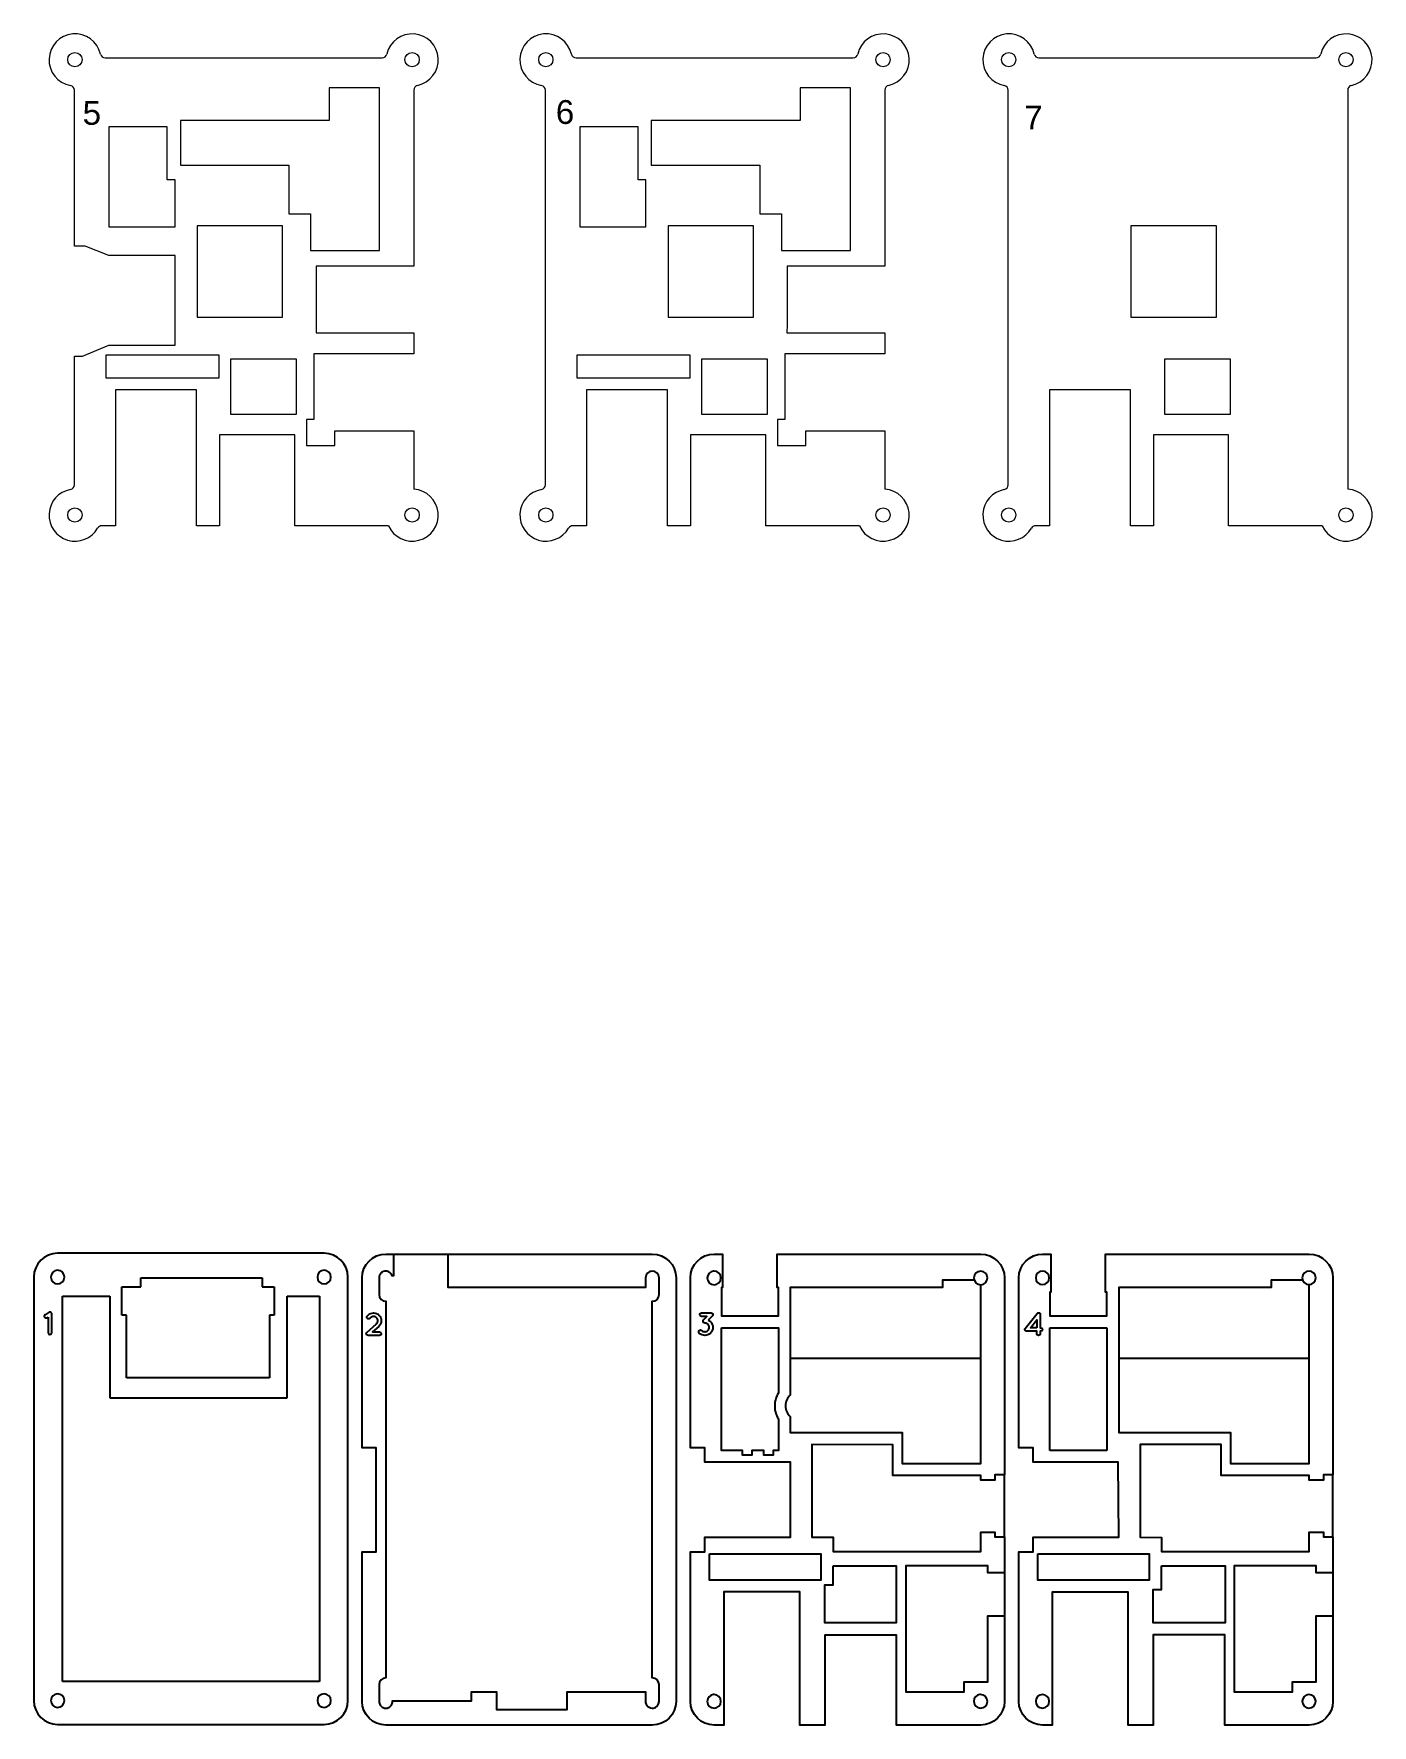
# Model space of a CAD drawing. Header units: millimetres. Extents: x -1309 to 1857, y -1546 to 39.
# Drawn here: x -849.9 to -568.7, y -471.3 to -115.8 of the extents above; entities that cross this region are included whole.
import ezdxf

# ---------------------------------------------------------------- set-up
doc = ezdxf.new("R2010")
doc.units = ezdxf.units.MM
doc.header["$LTSCALE"] = 0.5
doc.layers.add('Capa 01', color=1, linetype='Continuous', lineweight=0)
doc.layers.add('Capa 03', color=7, linetype='Continuous', lineweight=0)
doc.layers.add('svg6375', color=7, linetype='Continuous')

msp = doc.modelspace()

# ---------------------------------------------------------------- linework, layer by layer
at = {"layer": 'Capa 03'}
for p, q in [((-834.93, -120.83), (-833.58, -120.83)), ((-818.53, -120.83), (-795.54, -120.83)), ((-795.54, -120.83), (-776.7, -120.83)), ((-735.98, -120.83), (-734.63, -120.83)), ((-719.57, -120.83), (-696.58, -120.83)), ((-696.58, -120.83), (-677.75, -120.83)), ((-638.7, -120.83), (-637.35, -120.83)), ((-622.3, -120.83), (-599.31, -120.83)), ((-599.31, -120.83), (-580.47, -120.83)), ((-841.38, -159.08), (-841.38, -127.63)), ((-770.05, -127.59), (-770.05, -164.59)), ((-742.42, -159.08), (-742.42, -127.63)), ((-671.09, -127.59), (-671.09, -164.59)), ((-645.15, -159.08), (-645.15, -127.63)), ((-573.82, -127.59), (-573.82, -164.59)), ((-821.88, -146.45), (-821.88, -135.3)), ((-722.92, -146.45), (-722.92, -135.3)), ((-797.65, -156.17), (-815.6, -156.17)), ((-815.6, -156.17), (-815.6, -175.37)), ((-797.65, -175.37), (-797.65, -156.17)), ((-698.69, -156.17), (-716.64, -156.17)), ((-716.64, -156.17), (-716.64, -175.37)), ((-698.69, -175.37), (-698.69, -156.17)), ((-601.41, -156.17), (-619.36, -156.17)), ((-619.36, -156.17), (-619.36, -175.37)), ((-601.41, -175.37), (-601.41, -156.17)), ((-839.1, -160.43), (-841.38, -160.43)), ((-834.14, -162.38), (-839.1, -160.43)), ((-820.18, -162.38), (-834.14, -162.38)), ((-820.18, -176.97), (-820.18, -162.38)), ((-777.84, -164.59), (-790.6, -164.59)), ((-790.6, -164.59), (-790.6, -176.97)), ((-770.05, -164.59), (-777.84, -164.59)), ((-770.05, -164.59), (-770.05, -164.59)), ((-678.89, -164.59), (-691.64, -164.59)), ((-691.64, -164.59), (-691.64, -176.97)), ((-671.09, -164.59), (-678.89, -164.59)), ((-671.09, -164.59), (-671.09, -164.59)), ((-820.18, -178.54), (-820.18, -176.97)), ((-815.6, -175.37), (-797.65, -175.37)), ((-790.6, -176.97), (-790.61, -178.63)), ((-716.64, -175.37), (-698.69, -175.37)), ((-691.64, -176.97), (-691.65, -178.63)), ((-619.36, -175.37), (-601.41, -175.37)), ((-839.7, -183.51), (-834.14, -181.19)), ((-834.14, -181.19), (-820.18, -181.19)), ((-820.18, -179.84), (-820.18, -178.54)), ((-790.61, -178.63), (-770.05, -178.63)), ((-770.05, -178.63), (-770.05, -178.63)), ((-770.05, -178.63), (-770.05, -183.05)), ((-691.65, -178.63), (-671.09, -178.63)), ((-671.09, -178.63), (-671.09, -178.63)), ((-671.09, -178.63), (-671.09, -183.05)), ((-573.82, -178.63), (-573.82, -183.05)), ((-841.38, -210.58), (-841.38, -183.51)), ((-841.38, -183.51), (-839.7, -183.51)), ((-810.98, -184.68), (-810.98, -183.32)), ((-794.68, -184.15), (-808.57, -184.15)), ((-794.68, -195.72), (-794.68, -184.15)), ((-789.2, -183.05), (-791.05, -183.05)), ((-791.05, -183.05), (-791.05, -196.85)), ((-776.41, -183.05), (-789.2, -183.05)), ((-773.95, -183.05), (-776.41, -183.05)), ((-770.05, -183.05), (-773.95, -183.05)), ((-742.42, -210.58), (-742.42, -183.51)), ((-712.02, -184.68), (-712.02, -183.32)), ((-695.72, -184.15), (-709.61, -184.15)), ((-695.72, -195.72), (-695.72, -184.15)), ((-690.24, -183.05), (-692.09, -183.05)), ((-692.09, -183.05), (-692.09, -196.85)), ((-677.45, -183.05), (-690.24, -183.05)), ((-674.99, -183.05), (-677.45, -183.05)), ((-671.09, -183.05), (-674.99, -183.05)), ((-645.15, -210.58), (-645.15, -183.51)), ((-598.45, -184.15), (-612.34, -184.15)), ((-598.45, -195.72), (-598.45, -184.15)), ((-834.77, -188.07), (-810.98, -188.07)), ((-735.81, -188.07), (-712.02, -188.07)), ((-815.71, -190.6), (-832.75, -190.6)), ((-832.75, -190.6), (-832.75, -190.64)), ((-832.75, -190.64), (-832.74, -212.5)), ((-815.71, -212.5), (-815.71, -190.6)), ((-716.75, -190.6), (-733.79, -190.6)), ((-733.79, -190.6), (-733.79, -190.64)), ((-733.79, -190.64), (-733.78, -212.5)), ((-716.75, -212.5), (-716.75, -190.6)), ((-619.48, -190.6), (-636.51, -190.6)), ((-636.51, -190.6), (-636.51, -190.64)), ((-636.51, -190.64), (-636.5, -212.5)), ((-619.48, -212.5), (-619.48, -190.6)), ((-808.57, -195.72), (-794.68, -195.72)), ((-791.05, -196.85), (-792.62, -196.85)), ((-792.62, -196.85), (-792.62, -202.34)), ((-709.61, -195.72), (-695.72, -195.72)), ((-692.09, -196.85), (-693.66, -196.85)), ((-693.66, -196.85), (-693.66, -202.34)), ((-612.34, -195.72), (-598.45, -195.72)), ((-795.08, -200.07), (-810.89, -200.07)), ((-810.89, -200.07), (-810.89, -212.5)), ((-795.08, -212.5), (-795.08, -200.07)), ((-792.62, -202.34), (-786.64, -202.34)), ((-786.64, -202.34), (-786.64, -199.21)), ((-786.64, -199.21), (-770.05, -199.21)), ((-770.05, -199.21), (-770.05, -211.49)), ((-696.12, -200.07), (-711.93, -200.07)), ((-711.93, -200.07), (-711.93, -212.5)), ((-696.12, -212.5), (-696.12, -200.07)), ((-693.66, -202.34), (-687.68, -202.34)), ((-687.68, -202.34), (-687.68, -199.21)), ((-687.68, -199.21), (-671.09, -199.21)), ((-671.09, -199.21), (-671.09, -211.49)), ((-598.85, -200.07), (-614.66, -200.07)), ((-614.66, -200.07), (-614.66, -212.5)), ((-598.85, -212.5), (-598.85, -200.07)), ((-573.82, -199.21), (-573.82, -211.49)), ((-832.74, -212.5), (-832.74, -219.11)), ((-815.71, -219.11), (-815.71, -212.5)), ((-810.89, -212.5), (-810.89, -219.11)), ((-795.08, -215.81), (-795.08, -212.5)), ((-733.78, -212.5), (-733.78, -219.11)), ((-716.75, -219.11), (-716.75, -212.5)), ((-711.93, -212.5), (-711.93, -219.11)), ((-696.12, -215.81), (-696.12, -212.5)), ((-636.5, -212.5), (-636.5, -219.11)), ((-619.48, -219.11), (-619.48, -212.5)), ((-614.66, -212.5), (-614.66, -219.11)), ((-598.85, -215.81), (-598.85, -212.5)), ((-795.08, -219.17), (-795.08, -215.81)), ((-696.12, -219.17), (-696.12, -215.81)), ((-598.85, -219.17), (-598.85, -215.81)), ((-832.74, -219.17), (-835.63, -219.17)), ((-832.74, -219.11), (-832.74, -219.17)), ((-815.71, -219.17), (-815.71, -219.11)), ((-810.89, -219.17), (-815.71, -219.17)), ((-810.89, -219.11), (-810.89, -219.17)), ((-775.39, -219.17), (-795.08, -219.17)), ((-775.91, -219.11), (-775.91, -219.17)), ((-733.78, -219.17), (-736.67, -219.17)), ((-733.78, -219.11), (-733.78, -219.17)), ((-716.75, -219.17), (-716.75, -219.11)), ((-711.93, -219.17), (-716.75, -219.17)), ((-711.93, -219.11), (-711.93, -219.17)), ((-676.43, -219.17), (-696.12, -219.17)), ((-676.95, -219.11), (-676.95, -219.17)), ((-636.5, -219.17), (-639.4, -219.17)), ((-636.5, -219.11), (-636.5, -219.17)), ((-619.48, -219.17), (-619.48, -219.11)), ((-614.66, -219.17), (-619.48, -219.17)), ((-614.66, -219.11), (-614.66, -219.17)), ((-579.16, -219.17), (-598.85, -219.17)), ((-579.68, -219.11), (-579.68, -219.17))]:
    msp.add_line(p, q, dxfattribs=at)
for points in [[(-833.58, -120.83), (-818.53, -120.83)], [(-734.63, -120.83), (-719.57, -120.83)], [(-637.35, -120.83), (-622.3, -120.83)], [(-787.84, -127.16), (-787.84, -134.02), (-794.67, -134.02)], [(-785.28, -127.16), (-787.84, -127.16)], [(-777.28, -161.32), (-777.28, -127.16), (-785.28, -127.16)], [(-688.88, -127.16), (-688.88, -134.02), (-695.71, -134.02)], [(-686.33, -127.16), (-688.88, -127.16)], [(-678.33, -161.32), (-678.33, -127.16), (-686.33, -127.16)], [(-794.67, -134.02), (-819.12, -134.02), (-819.12, -143.4), (-796.34, -143.4)], [(-695.71, -134.02), (-720.16, -134.02), (-720.16, -143.4), (-697.38, -143.4)], [(-821.88, -135.3), (-834.14, -135.3)], [(-834.14, -135.3), (-834.14, -156.37)], [(-722.92, -135.3), (-735.19, -135.3)], [(-735.19, -135.3), (-735.19, -156.37)], [(-796.34, -143.4), (-796.34, -153.62)], [(-697.38, -143.4), (-697.38, -153.62)], [(-834.14, -156.37), (-820.24, -156.37), (-820.24, -146.45), (-821.89, -146.45)], [(-735.19, -156.37), (-721.28, -156.37), (-721.28, -146.45), (-722.93, -146.45)], [(-796.34, -153.62), (-791.74, -153.62), (-791.74, -161.32)], [(-697.38, -153.62), (-692.78, -153.62), (-692.78, -161.32)], [(-841.38, -160.43), (-841.38, -159.08)], [(-742.42, -160.43), (-742.42, -159.08)], [(-645.15, -160.43), (-645.15, -159.08)], [(-791.74, -161.32), (-777.84, -161.32)], [(-777.84, -161.32), (-777.28, -161.32)], [(-742.42, -183.51), (-742.42, -160.43)], [(-692.78, -161.32), (-678.89, -161.32)], [(-678.89, -161.32), (-678.33, -161.32)], [(-645.15, -183.51), (-645.15, -160.43)], [(-573.82, -164.59), (-573.82, -199.21)], [(-820.18, -181.19), (-820.18, -179.84)], [(-820.18, -183.32), (-834.77, -183.32), (-834.77, -188.07)], [(-810.98, -183.32), (-820.18, -183.32)], [(-810.98, -188.07), (-810.98, -184.68)], [(-808.57, -184.15), (-808.57, -195.72)], [(-721.22, -183.32), (-735.81, -183.32), (-735.81, -188.07)], [(-712.02, -183.32), (-721.22, -183.32)], [(-712.02, -188.07), (-712.02, -184.68)], [(-709.61, -184.15), (-709.61, -195.72)], [(-612.34, -184.15), (-612.34, -195.72)]]:
    msp.add_lwpolyline(points, dxfattribs=at)
for centre in [(-841.28, -121.21), (-770.42, -121.21), (-742.32, -121.21), (-671.46, -121.21), (-645.05, -121.21), (-574.19, -121.21), (-841.28, -216.91), (-770.42, -216.91), (-742.32, -216.91), (-671.46, -216.91), (-645.05, -216.91), (-574.19, -216.91)]:
    msp.add_circle(centre, 1.5, dxfattribs=at)
for centre, radius, start, end in [((-841.25, -121.26), 5.47, 12.7091, 259.9481), ((-770.39, -121.26), 5.47, 281.9518, 167.2909), ((-742.29, -121.26), 5.47, 12.7091, 259.9481), ((-671.43, -121.26), 5.47, 281.9518, 167.2909), ((-645.02, -121.26), 5.47, 12.7091, 259.9481), ((-574.16, -121.26), 5.47, 281.9518, 167.2909), ((-834.93, -119.83), 1, 192.7091, 270), ((-776.7, -119.83), 1, 270, 347.2909), ((-735.98, -119.83), 1, 192.7091, 270), ((-677.75, -119.83), 1, 270, 347.2909), ((-638.7, -119.83), 1, 192.7091, 270), ((-580.47, -119.83), 1, 270, 347.2909), ((-842.38, -127.63), 1, 0, 79.9481), ((-769.05, -127.59), 1, 101.9518, 180), ((-743.42, -127.63), 1, 0, 79.9481), ((-670.09, -127.59), 1, 101.9518, 180), ((-646.15, -127.63), 1, 0, 79.9481), ((-572.82, -127.59), 1, 101.9518, 180), ((-841.25, -216.95), 5.47, 100.0519, 330.199), ((-842.38, -210.58), 1, 280.0519, 0), ((-770.39, -216.95), 5.47, 203.8977, 86.431), ((-742.29, -216.95), 5.47, 100.0519, 330.199), ((-743.42, -210.58), 1, 280.0519, 0), ((-671.43, -216.95), 5.47, 203.8977, 86.431), ((-645.02, -216.95), 5.47, 100.0519, 330.199), ((-646.15, -210.58), 1, 280.0519, 0), ((-574.16, -216.95), 5.47, 203.8977, 86.431), ((-835.63, -220.17), 1, 90, 150.199), ((-736.67, -220.17), 1, 90, 150.199), ((-639.4, -220.17), 1, 90, 150.199)]:
    msp.add_arc(centre, radius, start, end, dxfattribs=at)
at = {"layer": 'svg6375'}
for p, q in [((-831.41, -385.1), (-831.41, -379.11)), ((-831.41, -379.11), (-827.42, -379.11)), ((-827.42, -377.25), (-801.91, -377.25)), ((-827.42, -379.11), (-827.42, -377.25)), ((-801.91, -377.25), (-801.91, -379.11)), ((-801.91, -379.11), (-799.41, -379.11)), ((-799.41, -379.11), (-799.41, -385.1)), ((-843.91, -381.1), (-833.91, -381.1)), ((-843.91, -462.1), (-843.91, -381.1)), ((-843.91, -381.1), (-843.91, -381.1)), ((-833.91, -381.1), (-833.91, -402.47)), ((-796.66, -402.47), (-796.66, -381.1)), ((-796.66, -381.1), (-789.91, -381.1)), ((-789.91, -381.1), (-789.91, -462.1)), ((-830.41, -385.1), (-831.41, -385.1)), ((-830.41, -398.3), (-830.41, -385.1)), ((-799.41, -385.1), (-800.41, -385.1)), ((-800.41, -385.1), (-800.41, -398.3)), ((-636.43, -387.74), (-624.45, -387.74)), ((-636.43, -413.52), (-636.43, -387.74)), ((-624.45, -387.74), (-624.45, -413.52)), ((-800.41, -398.3), (-830.41, -398.3)), ((-833.91, -402.47), (-796.66, -402.47)), ((-624.45, -413.52), (-636.43, -413.52)), ((-789.91, -462.1), (-843.91, -462.1))]:
    msp.add_line(p, q, dxfattribs=at)
for points in [[(-774.19, -372.26), (-762.84, -372.26)], [(-583.28, -377.76), (-589.93, -377.76), (-589.93, -379.26), (-621.94, -379.26), (-621.94, -409.75), (-598.44, -409.75), (-598.44, -410.27), (-598.44, -416.26), (-581.93, -416.26), (-581.93, -380.14), (-581.93, -380.14), (-581.93, -378.69)], [(-639.15, -387.73), (-640.5, -387.73), (-639.15, -386.05), (-639.15, -387.73)], [(-650.94, -394.23), (-690.95, -394.23)], [(-581.93, -394.23), (-621.95, -394.23)], [(-645.93, -431.69), (-645.93, -418.69)], [(-576.93, -431.69), (-576.93, -418.69)], [(-707.94, -435.27), (-684.5, -435.29), (-684.5, -440.77), (-688.93, -440.77), (-688.94, -440.77), (-704.94, -440.77), (-707.94, -440.77), (-707.94, -435.27)], [(-638.94, -435.27), (-615.54, -435.27), (-615.54, -440.77), (-619.93, -440.77), (-619.93, -440.78), (-635.94, -440.78), (-638.94, -440.78), (-638.94, -435.27)], [(-681.95, -437.76), (-668.68, -437.76), (-668.67, -449.76), (-683.69, -449.76), (-683.69, -441.77), (-681.95, -441.77), (-681.95, -437.76)], [(-645.94, -439.27), (-645.93, -448.27)], [(-612.93, -437.75), (-599.59, -437.77), (-599.59, -449.78), (-614.68, -449.78), (-614.68, -442.76), (-612.94, -442.76), (-612.93, -437.75)], [(-576.93, -439.27), (-576.93, -448.27)]]:
    msp.add_lwpolyline(points, dxfattribs=at)
for points in [[(-844.92, -372.09), (-847.67, -372.09), (-849.91, -374.35), (-849.91, -377.1)], [(-788.9, -372.09), (-807.82, -372.08), (-827.86, -372.09), (-844.92, -372.09)], [(-783.9, -377.1), (-783.9, -374.35), (-786.15, -372.09), (-788.9, -372.09)], [(-849.91, -377.1), (-849.91, -377.1), (-849.91, -466.1), (-849.91, -466.1)], [(-783.9, -466.1), (-783.9, -466.1), (-783.9, -377.1), (-783.9, -377.1)], [(-847.55, -385), (-847.72, -385.1), (-847.78, -385.34), (-847.67, -385.51)], [(-846.71, -384.5), (-846.71, -384.5), (-847.55, -385), (-847.55, -385)], [(-847.16, -385.64), (-847.16, -385.64), (-846.89, -385.49), (-846.89, -385.49)], [(-846.89, -385.49), (-846.89, -385.49), (-846.89, -388.82), (-846.89, -388.82)], [(-846.69, -384.49), (-846.69, -384.5), (-846.71, -384.5), (-846.71, -384.5)], [(-846.65, -384.47), (-846.67, -384.48), (-846.67, -384.49), (-846.69, -384.49)], [(-846.61, -384.46), (-846.63, -384.46), (-846.64, -384.47), (-846.65, -384.47)], [(-846.59, -384.46), (-846.59, -384.46), (-846.61, -384.46), (-846.61, -384.46)], [(-846.54, -384.45), (-846.55, -384.45), (-846.57, -384.45), (-846.59, -384.46)], [(-846.52, -384.45), (-846.52, -384.45), (-846.54, -384.45), (-846.54, -384.45)], [(-846.51, -384.45), (-846.51, -384.45), (-846.52, -384.45), (-846.52, -384.45)], [(-846.46, -384.45), (-846.46, -384.45), (-846.51, -384.45), (-846.51, -384.45)], [(-846.37, -384.48), (-846.38, -384.47), (-846.39, -384.47), (-846.4, -384.47)], [(-846.33, -384.5), (-846.34, -384.5), (-846.35, -384.49), (-846.37, -384.48)], [(-846.3, -384.52), (-846.31, -384.51), (-846.32, -384.5), (-846.33, -384.5)], [(-846.27, -384.54), (-846.28, -384.53), (-846.29, -384.52), (-846.3, -384.52)], [(-846.25, -384.56), (-846.25, -384.56), (-846.26, -384.54), (-846.27, -384.54)], [(-846.23, -384.59), (-846.23, -384.58), (-846.24, -384.57), (-846.25, -384.56)], [(-846.2, -384.62), (-846.21, -384.61), (-846.22, -384.6), (-846.23, -384.59)], [(-846.19, -384.63), (-846.19, -384.63), (-846.2, -384.62), (-846.2, -384.62)], [(-846.19, -384.65), (-846.19, -384.65), (-846.19, -384.64), (-846.19, -384.63)], [(-846.17, -384.69), (-846.17, -384.67), (-846.18, -384.67), (-846.19, -384.65)], [(-846.16, -384.72), (-846.16, -384.71), (-846.16, -384.7), (-846.17, -384.69)], [(-846.14, -384.82), (-846.14, -384.82), (-846.14, -384.8), (-846.14, -384.8)], [(-846.14, -388.82), (-846.14, -388.82), (-846.14, -384.82), (-846.14, -384.82)], [(-849.91, -466.1), (-849.91, -468.86), (-847.67, -471.11), (-844.92, -471.11)], [(-788.9, -471.11), (-786.15, -471.11), (-783.9, -468.86), (-783.9, -466.1)], [(-844.92, -471.11), (-844.92, -471.11), (-788.9, -471.11), (-788.9, -471.11)]]:
    msp.add_open_spline(points, degree=3, dxfattribs=at)
for points, knots in [([(-775.94, -372.26), (-778.69, -372.26), (-780.94, -374.51), (-780.94, -377.26), (-780.94, -377.26), (-780.94, -412.97), (-780.94, -412.97), (-780.94, -412.97), (-777.94, -412.97), (-777.94, -412.97), (-777.94, -412.97), (-777.94, -434.82), (-777.94, -434.82), (-777.94, -434.82), (-780.94, -434.82), (-780.94, -434.82), (-780.94, -434.82), (-780.94, -466.27), (-780.94, -466.27), (-780.95, -469.02), (-778.69, -471.27), (-775.94, -471.27), (-775.94, -471.27), (-719.95, -471.27), (-719.95, -471.27), (-717.2, -471.27), (-714.94, -469.02), (-714.94, -466.27), (-714.94, -466.27), (-714.94, -377.26), (-714.94, -377.26), (-714.94, -374.51), (-717.2, -372.26), (-719.95, -372.26), (-719.95, -372.26), (-732.95, -372.26), (-732.95, -372.26), (-732.95, -372.26), (-733.54, -372.26), (-733.54, -372.26), (-733.54, -372.26), (-762.84, -372.26), (-762.84, -372.26), (-762.84, -372.26), (-762.84, -379.26), (-762.84, -379.26), (-762.84, -379.26), (-733.54, -379.26), (-733.54, -379.26), (-733.54, -379.26), (-732.95, -379.26), (-732.95, -379.26), (-732.95, -379.26), (-721.36, -379.26), (-721.36, -379.26), (-721.36, -379.26), (-721.36, -377.26), (-721.36, -377.26), (-721.36, -376.47), (-720.73, -375.83), (-719.95, -375.83), (-719.16, -375.83), (-718.52, -376.47), (-718.52, -377.26), (-718.52, -377.26), (-718.52, -380.76), (-718.52, -380.76), (-718.52, -381.55), (-719.16, -382.19), (-719.95, -382.19), (-719.95, -382.19), (-719.95, -461.33), (-719.95, -461.33), (-719.16, -461.33), (-718.52, -461.98), (-718.52, -462.76), (-718.52, -462.76), (-718.52, -466.27), (-718.52, -466.27), (-718.52, -467), (-719.08, -467.61), (-719.79, -467.69), (-719.84, -467.69), (-719.9, -467.69), (-719.95, -467.69), (-720.44, -467.69), (-720.87, -467.44), (-721.13, -467.06), (-721.28, -466.83), (-721.36, -466.56), (-721.36, -466.27), (-721.36, -466.27), (-721.36, -464.27), (-721.36, -464.27), (-721.36, -464.27), (-737.86, -464.27), (-737.86, -464.27), (-737.86, -464.27), (-737.86, -467.98), (-737.86, -467.98), (-737.86, -467.98), (-752.69, -467.98), (-752.69, -467.98), (-752.69, -467.98), (-752.69, -464.27), (-752.69, -464.27), (-752.69, -464.27), (-757.94, -464.27), (-757.94, -464.27), (-757.94, -464.27), (-757.94, -466.19), (-757.94, -466.19), (-757.94, -466.19), (-774.52, -466.19), (-774.52, -466.19), (-774.52, -466.19), (-774.52, -466.27), (-774.52, -466.27), (-774.52, -466.56), (-774.61, -466.83), (-774.76, -467.06), (-774.92, -467.29), (-775.13, -467.47), (-775.39, -467.58), (-775.47, -467.62), (-775.56, -467.65), (-775.65, -467.67), (-775.75, -467.69), (-775.85, -467.69), (-775.94, -467.69), (-776.04, -467.69), (-776.14, -467.69), (-776.24, -467.67), (-776.33, -467.65), (-776.41, -467.62), (-776.5, -467.58), (-776.75, -467.47), (-776.97, -467.29), (-777.13, -467.06), (-777.28, -466.83), (-777.37, -466.56), (-777.37, -466.27), (-777.37, -466.2), (-777.37, -466.14), (-777.36, -466.07), (-777.36, -466.07), (-777.36, -462.76), (-777.36, -462.76), (-777.36, -461.98), (-776.73, -461.33), (-775.94, -461.33), (-775.94, -461.33), (-775.94, -382.19), (-775.94, -382.19), (-776.73, -382.19), (-777.36, -381.55), (-777.36, -380.76), (-777.36, -380.76), (-777.36, -377.41), (-777.36, -377.41), (-777.37, -377.39), (-777.36, -377.38), (-777.36, -377.36), (-777.37, -377.33), (-777.37, -377.29), (-777.37, -377.26), (-777.37, -377.06), (-777.33, -376.88), (-777.26, -376.71), (-777.22, -376.62), (-777.18, -376.54), (-777.13, -376.47), (-777.08, -376.39), (-777.01, -376.32), (-776.95, -376.26), (-776.88, -376.19), (-776.81, -376.13), (-776.74, -376.08), (-776.7, -376.05), (-776.66, -376.03), (-776.62, -376.01), (-776.58, -375.99), (-776.54, -375.97), (-776.5, -375.95), (-776.33, -375.87), (-776.14, -375.83), (-775.94, -375.83), (-775.94, -375.83), (-775.7, -375.83), (-775.7, -375.83), (-775.7, -375.83), (-775.7, -375.85), (-775.7, -375.85), (-775.17, -375.94), (-774.75, -376.33), (-774.59, -376.84), (-774.59, -376.84), (-774.32, -376.84), (-774.32, -376.84), (-774.32, -376.84), (-774.32, -372.26), (-774.32, -372.26), (-774.32, -372.26), (-775.94, -372.26), (-775.94, -372.26)], [0, 0, 0, 0, 1, 1, 1, 2, 2, 2, 3, 3, 3, 4, 4, 4, 5, 5, 5, 6, 6, 6, 7, 7, 7, 8, 8, 8, 9, 9, 9, 10, 10, 10, 11, 11, 11, 12, 12, 12, 13, 13, 13, 14, 14, 14, 15, 15, 15, 16, 16, 16, 17, 17, 17, 18, 18, 18, 19, 19, 19, 20, 20, 20, 21, 21, 21, 22, 22, 22, 23, 23, 23, 24, 24, 24, 25, 25, 25, 26, 26, 26, 27, 27, 27, 28, 28, 28, 29, 29, 29, 30, 30, 30, 31, 31, 31, 32, 32, 32, 33, 33, 33, 34, 34, 34, 35, 35, 35, 36, 36, 36, 37, 37, 37, 38, 38, 38, 39, 39, 39, 40, 40, 40, 41, 41, 41, 42, 42, 42, 43, 43, 43, 44, 44, 44, 45, 45, 45, 46, 46, 46, 47, 47, 47, 48, 48, 48, 49, 49, 49, 50, 50, 50, 51, 51, 51, 52, 52, 52, 53, 53, 53, 54, 54, 54, 55, 55, 55, 56, 56, 56, 57, 57, 57, 58, 58, 58, 59, 59, 59, 60, 60, 60, 61, 61, 61, 62, 62, 62, 63, 63, 63, 64, 64, 64, 65, 65, 65, 66, 66, 66, 67, 67, 67, 68, 68, 68, 68]), ([(-706.94, -372.26), (-709.69, -372.26), (-711.94, -374.51), (-711.94, -377.26), (-711.94, -377.26), (-711.94, -412.97), (-711.94, -412.97), (-711.94, -412.97), (-708.94, -412.97), (-708.94, -412.97), (-708.94, -412.97), (-708.94, -416.02), (-708.94, -416.02), (-708.94, -416.02), (-690.94, -416.02), (-690.94, -416.02), (-690.94, -416.02), (-690.94, -431.77), (-690.94, -431.77), (-690.94, -431.77), (-708.94, -431.77), (-708.94, -431.77), (-708.94, -431.77), (-708.94, -434.82), (-708.94, -434.82), (-708.94, -434.82), (-711.94, -434.82), (-711.94, -434.82), (-711.94, -434.82), (-711.94, -466.27), (-711.94, -466.27), (-711.94, -469.02), (-709.69, -471.27), (-706.94, -471.27), (-706.94, -471.27), (-704.95, -471.27), (-704.95, -471.27), (-704.95, -471.27), (-704.95, -464.27), (-704.95, -464.27), (-704.95, -464.27), (-704.94, -464.27), (-704.94, -464.27), (-704.94, -464.27), (-704.94, -443.28), (-704.94, -443.28), (-704.94, -443.28), (-688.94, -443.28), (-688.94, -443.28), (-688.94, -443.28), (-688.94, -471.27), (-688.94, -471.27), (-688.94, -471.27), (-683.69, -471.27), (-683.69, -471.27), (-683.69, -471.27), (-683.69, -452.34), (-683.69, -452.34), (-683.69, -452.34), (-668.62, -452.34), (-668.62, -452.34), (-668.62, -452.34), (-668.6, -471.27), (-668.6, -471.27), (-668.6, -471.27), (-668.6, -471.27), (-668.6, -471.27), (-668.6, -471.27), (-650.94, -471.27), (-650.94, -471.27), (-648.19, -471.27), (-645.93, -469.02), (-645.93, -466.27), (-645.93, -466.27), (-645.93, -448.27), (-645.93, -448.27), (-645.93, -448.27), (-649.44, -448.27), (-649.44, -448.27), (-649.44, -448.27), (-649.44, -462.15), (-649.44, -462.15), (-649.44, -462.15), (-654.45, -462.15), (-654.45, -462.15), (-654.45, -462.15), (-654.45, -464.27), (-654.45, -464.27), (-654.45, -464.27), (-666.69, -464.27), (-666.69, -464.27), (-666.69, -464.27), (-666.69, -437.76), (-666.69, -437.76), (-666.69, -437.76), (-649.44, -437.77), (-649.44, -437.77), (-649.44, -437.77), (-649.44, -439.27), (-649.44, -439.27), (-649.44, -439.27), (-649.44, -439.27), (-649.44, -439.27), (-649.44, -439.27), (-649.44, -439.28), (-649.44, -439.28), (-649.44, -439.28), (-645.94, -439.27), (-645.94, -439.27), (-645.94, -439.27), (-645.93, -431.69), (-645.93, -431.69), (-645.93, -431.69), (-647.94, -431.69), (-647.94, -431.69), (-647.94, -431.69), (-647.94, -430.69), (-647.94, -430.69), (-647.94, -430.69), (-650.94, -430.69), (-650.94, -430.69), (-650.94, -430.69), (-650.94, -434.76), (-650.94, -434.76), (-650.94, -434.76), (-681.94, -434.78), (-681.94, -434.78), (-681.94, -434.78), (-681.94, -431.77), (-681.94, -431.77), (-681.94, -431.77), (-686.46, -431.77), (-686.46, -431.77), (-686.46, -431.77), (-686.46, -412.26), (-686.46, -412.26), (-686.46, -412.26), (-686.44, -412.26), (-686.44, -412.26), (-686.44, -412.26), (-686.44, -412.25), (-686.44, -412.25), (-686.44, -412.25), (-669.43, -412.32), (-669.43, -412.32), (-669.43, -412.32), (-669.43, -418.77), (-669.43, -418.77), (-669.43, -418.77), (-650.94, -418.77), (-650.94, -418.77), (-650.94, -418.77), (-650.94, -419.79), (-650.94, -419.79), (-650.94, -419.79), (-647.94, -419.79), (-647.94, -419.79), (-647.94, -419.79), (-647.94, -418.69), (-647.94, -418.69), (-647.94, -418.69), (-645.93, -418.69), (-645.93, -418.69), (-645.93, -418.69), (-645.93, -377.26), (-645.93, -377.26), (-645.93, -374.51), (-648.19, -372.26), (-650.94, -372.26), (-650.94, -372.26), (-693.74, -372.26), (-693.74, -372.26), (-693.74, -372.26), (-693.74, -379.26), (-693.74, -379.26), (-693.74, -379.26), (-693.45, -379.26), (-693.45, -379.26), (-693.45, -379.26), (-693.45, -385.24), (-693.45, -385.24), (-693.45, -385.24), (-705.44, -385.24), (-705.44, -385.24), (-705.44, -385.24), (-705.44, -379.26), (-705.44, -379.26), (-705.44, -379.26), (-705.21, -379.26), (-705.21, -379.26), (-705.21, -379.26), (-705.21, -372.26), (-705.21, -372.26), (-705.21, -372.26), (-706.94, -372.26), (-706.94, -372.26)], [0, 0, 0, 0, 1, 1, 1, 2, 2, 2, 3, 3, 3, 4, 4, 4, 5, 5, 5, 6, 6, 6, 7, 7, 7, 8, 8, 8, 9, 9, 9, 10, 10, 10, 11, 11, 11, 12, 12, 12, 13, 13, 13, 14, 14, 14, 15, 15, 15, 16, 16, 16, 17, 17, 17, 18, 18, 18, 19, 19, 19, 20, 20, 20, 21, 21, 21, 22, 22, 22, 23, 23, 23, 24, 24, 24, 25, 25, 25, 26, 26, 26, 27, 27, 27, 28, 28, 28, 29, 29, 29, 30, 30, 30, 31, 31, 31, 32, 32, 32, 33, 33, 33, 34, 34, 34, 35, 35, 35, 36, 36, 36, 37, 37, 37, 38, 38, 38, 39, 39, 39, 40, 40, 40, 41, 41, 41, 42, 42, 42, 43, 43, 43, 44, 44, 44, 45, 45, 45, 46, 46, 46, 47, 47, 47, 48, 48, 48, 49, 49, 49, 50, 50, 50, 51, 51, 51, 52, 52, 52, 53, 53, 53, 54, 54, 54, 55, 55, 55, 56, 56, 56, 57, 57, 57, 58, 58, 58, 59, 59, 59, 60, 60, 60, 61, 61, 61, 62, 62, 62, 63, 63, 63, 64, 64, 64, 65, 65, 65, 65]), ([(-637.93, -372.26), (-640.68, -372.26), (-642.93, -374.51), (-642.93, -377.26), (-642.93, -377.26), (-642.93, -412.97), (-642.93, -412.97), (-642.93, -412.97), (-639.94, -412.97), (-639.94, -412.97), (-639.94, -412.97), (-639.94, -416.02), (-639.94, -416.02), (-639.94, -416.02), (-622.03, -416.02), (-622.03, -416.02), (-622.03, -416.02), (-621.93, -431.77), (-621.93, -431.77), (-621.93, -431.77), (-639.94, -431.77), (-639.94, -431.77), (-639.94, -431.77), (-639.93, -434.82), (-639.93, -434.82), (-639.93, -434.82), (-642.93, -434.82), (-642.93, -434.82), (-642.93, -434.82), (-642.93, -466.27), (-642.93, -466.27), (-642.93, -469.02), (-640.68, -471.27), (-637.93, -471.27), (-637.93, -471.27), (-635.94, -471.27), (-635.94, -471.27), (-635.94, -471.27), (-635.94, -464.27), (-635.94, -464.27), (-635.94, -464.27), (-635.94, -443.29), (-635.94, -443.29), (-635.94, -443.29), (-619.93, -443.29), (-619.93, -443.29), (-619.93, -443.29), (-619.93, -471.27), (-619.93, -471.27), (-619.93, -471.27), (-614.68, -471.27), (-614.68, -471.27), (-614.68, -471.27), (-614.68, -452.31), (-614.68, -452.31), (-614.68, -452.31), (-599.64, -452.31), (-599.64, -452.31), (-599.64, -452.31), (-599.64, -471.27), (-599.64, -471.27), (-599.64, -471.27), (-581.93, -471.27), (-581.93, -471.27), (-579.18, -471.27), (-576.93, -469.02), (-576.93, -466.27), (-576.93, -466.27), (-576.93, -448.27), (-576.93, -448.27), (-576.93, -448.27), (-580.44, -448.27), (-580.44, -448.27), (-580.44, -448.27), (-580.44, -462.14), (-580.44, -462.14), (-580.44, -462.14), (-585.44, -462.14), (-585.44, -462.14), (-585.44, -462.14), (-585.44, -464.27), (-585.44, -464.27), (-585.44, -464.27), (-597.68, -464.27), (-597.68, -464.27), (-597.68, -464.27), (-597.68, -437.77), (-597.68, -437.77), (-597.68, -437.77), (-580.44, -437.77), (-580.44, -437.77), (-580.44, -437.77), (-580.44, -439.27), (-580.44, -439.27), (-580.44, -439.27), (-576.93, -439.27), (-576.93, -439.27), (-576.93, -439.27), (-576.93, -431.69), (-576.93, -431.69), (-576.93, -431.69), (-578.94, -431.69), (-578.94, -431.69), (-578.94, -431.69), (-578.93, -430.69), (-578.93, -430.69), (-578.93, -430.69), (-581.93, -430.69), (-581.93, -430.69), (-581.93, -430.69), (-581.93, -434.77), (-581.93, -434.77), (-581.93, -434.77), (-612.93, -434.77), (-612.93, -434.77), (-612.93, -434.77), (-612.92, -431.84), (-612.92, -431.84), (-612.92, -431.84), (-617.44, -431.76), (-617.44, -431.76), (-617.44, -431.76), (-617.44, -412.25), (-617.44, -412.25), (-617.44, -412.25), (-600.41, -412.25), (-600.41, -412.25), (-600.41, -412.25), (-600.41, -412.31), (-600.41, -412.31), (-600.41, -412.31), (-600.41, -418.77), (-600.41, -418.77), (-600.41, -418.77), (-581.93, -418.77), (-581.93, -418.77), (-581.93, -418.77), (-581.93, -419.79), (-581.93, -419.79), (-581.93, -419.79), (-578.94, -419.79), (-578.94, -419.79), (-578.94, -419.79), (-578.94, -418.69), (-578.94, -418.69), (-578.94, -418.69), (-576.93, -418.69), (-576.93, -418.69), (-576.93, -418.69), (-576.93, -377.26), (-576.93, -377.26), (-576.93, -374.51), (-579.18, -372.26), (-581.93, -372.26), (-581.93, -372.26), (-624.7, -372.26), (-624.7, -372.26), (-624.7, -372.26), (-624.7, -380.26), (-624.7, -380.26), (-624.7, -380.26), (-624.45, -380.26), (-624.45, -380.26), (-624.45, -380.26), (-624.45, -385.24), (-624.45, -385.24), (-624.45, -385.24), (-636.43, -385.24), (-636.43, -385.24), (-636.43, -385.24), (-636.43, -380.26), (-636.43, -380.26), (-636.43, -380.26), (-636.18, -380.26), (-636.18, -380.26), (-636.18, -380.26), (-636.18, -372.26), (-636.18, -372.26), (-636.18, -372.26), (-637.93, -372.26), (-637.93, -372.26)], [0, 0, 0, 0, 1, 1, 1, 2, 2, 2, 3, 3, 3, 4, 4, 4, 5, 5, 5, 6, 6, 6, 7, 7, 7, 8, 8, 8, 9, 9, 9, 10, 10, 10, 11, 11, 11, 12, 12, 12, 13, 13, 13, 14, 14, 14, 15, 15, 15, 16, 16, 16, 17, 17, 17, 18, 18, 18, 19, 19, 19, 20, 20, 20, 21, 21, 21, 22, 22, 22, 23, 23, 23, 24, 24, 24, 25, 25, 25, 26, 26, 26, 27, 27, 27, 28, 28, 28, 29, 29, 29, 30, 30, 30, 31, 31, 31, 32, 32, 32, 33, 33, 33, 34, 34, 34, 35, 35, 35, 36, 36, 36, 37, 37, 37, 38, 38, 38, 39, 39, 39, 40, 40, 40, 41, 41, 41, 42, 42, 42, 43, 43, 43, 44, 44, 44, 45, 45, 45, 46, 46, 46, 47, 47, 47, 48, 48, 48, 49, 49, 49, 50, 50, 50, 51, 51, 51, 52, 52, 52, 53, 53, 53, 54, 54, 54, 55, 55, 55, 56, 56, 56, 57, 57, 57, 58, 58, 58, 59, 59, 59, 60, 60, 60, 60]), ([(-844.91, -375.67), (-844.13, -375.67), (-843.49, -376.31), (-843.49, -377.1), (-843.49, -377.89), (-844.13, -378.52), (-844.91, -378.52), (-845.7, -378.52), (-846.34, -377.89), (-846.34, -377.1), (-846.34, -376.31), (-845.7, -375.67), (-844.91, -375.67)], [0, 0, 0, 0, 1, 1, 1, 2, 2, 2, 3, 3, 3, 4, 4, 4, 4]), ([(-788.92, -375.67), (-788.13, -375.67), (-787.49, -376.31), (-787.49, -377.1), (-787.49, -377.89), (-788.13, -378.53), (-788.92, -378.53), (-789.7, -378.53), (-790.33, -377.89), (-790.33, -377.1), (-790.33, -376.31), (-789.7, -375.67), (-788.92, -375.67)], [0, 0, 0, 0, 1, 1, 1, 2, 2, 2, 3, 3, 3, 4, 4, 4, 4]), ([(-707.1, -375.84), (-707.05, -375.84), (-707.01, -375.84), (-706.96, -375.84), (-706.17, -375.84), (-705.54, -376.48), (-705.54, -377.27), (-705.54, -378.06), (-706.17, -378.69), (-706.96, -378.69), (-707.75, -378.69), (-708.39, -378.06), (-708.39, -377.27), (-708.39, -376.53), (-707.82, -375.91), (-707.1, -375.84)], [0, 0, 0, 0, 1, 1, 1, 2, 2, 2, 3, 3, 3, 4, 4, 4, 5, 5, 5, 5]), ([(-650.94, -375.85), (-650.15, -375.85), (-649.52, -376.49), (-649.52, -377.28), (-649.52, -378.07), (-650.15, -378.7), (-650.94, -378.7), (-651.72, -378.7), (-652.36, -378.07), (-652.36, -377.28), (-652.36, -376.49), (-651.72, -375.85), (-650.94, -375.85)], [0, 0, 0, 0, 1, 1, 1, 2, 2, 2, 3, 3, 3, 4, 4, 4, 4]), ([(-637.96, -375.83), (-637.17, -375.83), (-636.54, -376.47), (-636.54, -377.26), (-636.54, -378.05), (-637.17, -378.68), (-637.96, -378.68), (-638.75, -378.68), (-639.39, -378.05), (-639.39, -377.26), (-639.39, -376.47), (-638.75, -375.83), (-637.96, -375.83)], [0, 0, 0, 0, 1, 1, 1, 2, 2, 2, 3, 3, 3, 4, 4, 4, 4]), ([(-581.95, -375.83), (-581.16, -375.83), (-580.53, -376.47), (-580.53, -377.26), (-580.53, -378.05), (-581.16, -378.68), (-581.95, -378.68), (-582.74, -378.68), (-583.38, -378.05), (-583.38, -377.26), (-583.38, -376.47), (-582.74, -375.83), (-581.95, -375.83)], [0, 0, 0, 0, 1, 1, 1, 2, 2, 2, 3, 3, 3, 4, 4, 4, 4]), ([(-652.28, -377.76), (-652.28, -377.76), (-658.94, -377.76), (-658.94, -377.76), (-658.94, -377.76), (-658.94, -379.26), (-658.94, -379.26), (-658.94, -379.26), (-690.95, -379.26), (-690.95, -379.26), (-690.95, -379.26), (-690.95, -401.93), (-690.95, -401.93), (-691.58, -402.47), (-691.98, -403.27), (-691.98, -404.16), (-691.98, -405.05), (-691.58, -405.85), (-690.95, -406.39), (-690.95, -406.39), (-690.95, -409.75), (-690.95, -409.75), (-690.95, -409.75), (-667.45, -409.75), (-667.45, -409.75), (-667.45, -409.75), (-667.45, -410.27), (-667.45, -410.27), (-667.45, -410.27), (-667.44, -410.27), (-667.44, -410.27), (-667.44, -410.27), (-667.44, -416.26), (-667.44, -416.26), (-667.44, -416.26), (-650.94, -416.26), (-650.94, -416.26), (-650.94, -416.26), (-650.94, -380.14), (-650.94, -380.14), (-650.94, -380.14), (-650.94, -379.26), (-650.94, -379.26), (-650.94, -379.26), (-650.94, -378.7), (-650.94, -378.7)], [0, 0, 0, 0, 1, 1, 1, 2, 2, 2, 3, 3, 3, 4, 4, 4, 5, 5, 5, 6, 6, 6, 7, 7, 7, 8, 8, 8, 9, 9, 9, 10, 10, 10, 11, 11, 11, 12, 12, 12, 13, 13, 13, 14, 14, 14, 15, 15, 15, 15]), ([(-847.67, -385.51), (-847.6, -385.63), (-847.48, -385.69), (-847.35, -385.69), (-847.29, -385.69), (-847.22, -385.68), (-847.16, -385.64)], [25, 25, 25, 25, 26, 26, 26, 27, 27, 27, 27]), ([(-846.4, -384.47), (-846.41, -384.46), (-846.42, -384.46), (-846.44, -384.46), (-846.44, -384.46), (-846.46, -384.46), (-846.46, -384.45)], [13, 13, 13, 13, 14, 14, 14, 15, 15, 15, 15]), ([(-846.14, -384.8), (-846.15, -384.79), (-846.15, -384.77), (-846.15, -384.75), (-846.15, -384.75), (-846.16, -384.73), (-846.16, -384.72)], [0, 0, 0, 0, 1, 1, 1, 2, 2, 2, 2]), ([(-777.26, -388.61), (-777.26, -388.61), (-778.71, -388.61), (-778.71, -388.61), (-778.71, -388.61), (-777.42, -387.45), (-777.42, -387.45), (-777.07, -387.13), (-776.89, -386.68), (-776.89, -386.24), (-776.89, -385.86), (-777.03, -385.46), (-777.31, -385.15), (-777.63, -384.8), (-778.08, -384.62), (-778.52, -384.62), (-778.9, -384.62), (-779.3, -384.75), (-779.61, -385.04), (-779.61, -385.04), (-779.82, -385.23), (-779.82, -385.23), (-779.97, -385.37), (-779.98, -385.6), (-779.84, -385.76), (-779.7, -385.91), (-779.47, -385.92), (-779.31, -385.78), (-779.31, -385.78), (-779.11, -385.59), (-779.11, -385.59), (-778.94, -385.44), (-778.73, -385.37), (-778.52, -385.37), (-778.28, -385.37), (-778.04, -385.46), (-777.87, -385.65), (-777.72, -385.82), (-777.64, -386.03), (-777.64, -386.24), (-777.64, -386.49), (-777.73, -386.72), (-777.93, -386.89), (-777.93, -386.89), (-779.93, -388.71), (-779.93, -388.71), (-780.08, -388.85), (-780.09, -389.08), (-779.95, -389.24), (-779.88, -389.32), (-779.78, -389.36), (-779.67, -389.36), (-779.67, -389.36), (-779.67, -389.36), (-779.67, -389.36), (-779.67, -389.36), (-779.66, -389.36), (-779.66, -389.36), (-779.66, -389.36), (-777.26, -389.36), (-777.26, -389.36), (-777.05, -389.36), (-776.89, -389.2), (-776.89, -388.99), (-776.89, -388.78), (-777.05, -388.61), (-777.26, -388.61)], [0, 0, 0, 0, 1, 1, 1, 2, 2, 2, 3, 3, 3, 4, 4, 4, 5, 5, 5, 6, 6, 6, 7, 7, 7, 8, 8, 8, 9, 9, 9, 10, 10, 10, 11, 11, 11, 12, 12, 12, 13, 13, 13, 14, 14, 14, 15, 15, 15, 16, 16, 16, 17, 17, 17, 18, 18, 18, 19, 19, 19, 20, 20, 20, 21, 21, 21, 22, 22, 22, 22]), ([(-708.18, -386.15), (-708.18, -386.15), (-707.33, -385.27), (-707.33, -385.27), (-707.3, -385.24), (-707.28, -385.21), (-707.26, -385.17), (-707.23, -385.12), (-707.21, -385.06), (-707.21, -384.99), (-707.21, -384.78), (-707.38, -384.61), (-707.6, -384.61), (-707.6, -384.61), (-709.6, -384.61), (-709.6, -384.61), (-709.81, -384.61), (-709.98, -384.78), (-709.98, -384.99), (-709.98, -385.21), (-709.81, -385.38), (-709.6, -385.38), (-709.6, -385.38), (-708.5, -385.38), (-708.5, -385.38), (-708.5, -385.38), (-709.19, -386.08), (-709.19, -386.08), (-709.33, -386.24), (-709.33, -386.47), (-709.18, -386.62), (-709.18, -386.63), (-709.18, -386.63), (-709.17, -386.63), (-709.1, -386.71), (-709, -386.76), (-708.89, -386.75), (-708.66, -386.76), (-708.43, -386.84), (-708.25, -387.02), (-708.07, -387.2), (-707.98, -387.43), (-707.98, -387.67), (-707.98, -387.9), (-708.07, -388.13), (-708.25, -388.32), (-708.43, -388.49), (-708.66, -388.58), (-708.9, -388.58), (-709.14, -388.58), (-709.37, -388.49), (-709.54, -388.32), (-709.69, -388.17), (-709.94, -388.17), (-710.09, -388.32), (-710.24, -388.46), (-710.24, -388.71), (-710.09, -388.86), (-709.76, -389.18), (-709.33, -389.35), (-708.9, -389.35), (-708.47, -389.35), (-708.03, -389.18), (-707.71, -388.86), (-707.38, -388.53), (-707.21, -388.09), (-707.21, -387.67), (-707.21, -387.24), (-707.38, -386.8), (-707.71, -386.48), (-707.84, -386.34), (-708.01, -386.23), (-708.18, -386.15)], [0, 0, 0, 0, 1, 1, 1, 2, 2, 2, 3, 3, 3, 4, 4, 4, 5, 5, 5, 6, 6, 6, 7, 7, 7, 8, 8, 8, 9, 9, 9, 10, 10, 10, 11, 11, 11, 12, 12, 12, 13, 13, 13, 14, 14, 14, 15, 15, 15, 16, 16, 16, 17, 17, 17, 18, 18, 18, 19, 19, 19, 20, 20, 20, 21, 21, 21, 22, 22, 22, 23, 23, 23, 24, 24, 24, 24]), ([(-638.34, -387.73), (-638.34, -387.73), (-638.41, -387.73), (-638.41, -387.73), (-638.41, -387.73), (-638.41, -384.99), (-638.41, -384.99), (-638.41, -384.99), (-638.41, -384.97), (-638.41, -384.97), (-638.41, -384.96), (-638.41, -384.95), (-638.41, -384.94), (-638.41, -384.92), (-638.41, -384.91), (-638.42, -384.89), (-638.42, -384.89), (-638.43, -384.87), (-638.43, -384.87), (-638.43, -384.85), (-638.43, -384.84), (-638.44, -384.83), (-638.45, -384.82), (-638.45, -384.81), (-638.45, -384.8), (-638.47, -384.78), (-638.47, -384.77), (-638.48, -384.77), (-638.49, -384.76), (-638.49, -384.75), (-638.5, -384.74), (-638.51, -384.73), (-638.51, -384.73), (-638.53, -384.71), (-638.53, -384.71), (-638.54, -384.7), (-638.55, -384.7), (-638.55, -384.69), (-638.55, -384.69), (-638.55, -384.69), (-638.57, -384.69), (-638.57, -384.68), (-638.59, -384.67), (-638.59, -384.66), (-638.61, -384.66), (-638.62, -384.64), (-638.63, -384.64), (-638.64, -384.64), (-638.65, -384.64), (-638.66, -384.63), (-638.68, -384.63), (-638.69, -384.62), (-638.7, -384.62), (-638.71, -384.62), (-638.72, -384.62), (-638.72, -384.62), (-638.76, -384.62), (-638.76, -384.62), (-638.76, -384.62), (-638.78, -384.62), (-638.78, -384.62), (-638.78, -384.62), (-638.79, -384.62), (-638.79, -384.62), (-638.79, -384.62), (-638.84, -384.62), (-638.84, -384.62), (-638.85, -384.62), (-638.86, -384.62), (-638.87, -384.62), (-638.89, -384.63), (-638.9, -384.63), (-638.91, -384.64), (-638.92, -384.64), (-638.93, -384.64), (-638.93, -384.66), (-638.95, -384.66), (-638.96, -384.66), (-638.97, -384.67), (-638.98, -384.68), (-638.99, -384.69), (-639, -384.69), (-639.01, -384.7), (-639.01, -384.71), (-639.03, -384.71), (-639.04, -384.73), (-639.05, -384.73), (-639.06, -384.74), (-639.06, -384.75), (-639.06, -384.75), (-639.07, -384.75), (-639.07, -384.75), (-641.57, -387.87), (-641.57, -387.87), (-641.7, -388.03), (-641.68, -388.26), (-641.51, -388.39), (-641.45, -388.45), (-641.36, -388.47), (-641.28, -388.47), (-641.28, -388.47), (-641.28, -388.47), (-641.28, -388.47), (-641.28, -388.47), (-641.27, -388.47), (-641.27, -388.47), (-641.27, -388.47), (-639.15, -388.47), (-639.15, -388.47), (-639.15, -388.47), (-639.15, -388.99), (-639.15, -388.99), (-639.15, -389.2), (-638.99, -389.36), (-638.78, -389.36), (-638.57, -389.36), (-638.41, -389.2), (-638.41, -388.99), (-638.41, -388.99), (-638.41, -388.47), (-638.41, -388.47), (-638.41, -388.47), (-638.34, -388.47), (-638.34, -388.47), (-638.13, -388.47), (-637.96, -388.31), (-637.96, -388.1), (-637.96, -387.9), (-638.13, -387.73), (-638.34, -387.73)], [0, 0, 0, 0, 1, 1, 1, 2, 2, 2, 3, 3, 3, 4, 4, 4, 5, 5, 5, 6, 6, 6, 7, 7, 7, 8, 8, 8, 9, 9, 9, 10, 10, 10, 11, 11, 11, 12, 12, 12, 13, 13, 13, 14, 14, 14, 15, 15, 15, 16, 16, 16, 17, 17, 17, 18, 18, 18, 19, 19, 19, 20, 20, 20, 21, 21, 21, 22, 22, 22, 23, 23, 23, 24, 24, 24, 25, 25, 25, 26, 26, 26, 27, 27, 27, 28, 28, 28, 29, 29, 29, 30, 30, 30, 31, 31, 31, 32, 32, 32, 33, 33, 33, 34, 34, 34, 35, 35, 35, 36, 36, 36, 37, 37, 37, 38, 38, 38, 39, 39, 39, 40, 40, 40, 41, 41, 41, 42, 42, 42, 43, 43, 43, 43]), ([(-846.89, -388.82), (-846.89, -389.03), (-846.73, -389.19), (-846.52, -389.19), (-846.31, -389.19), (-846.14, -389.03), (-846.14, -388.82)], [29, 29, 29, 29, 30, 30, 30, 31, 31, 31, 31]), ([(-705.44, -387.74), (-705.44, -387.74), (-705.44, -413.52), (-705.44, -413.52), (-705.44, -413.52), (-700.98, -413.52), (-700.98, -413.52), (-700.98, -413.52), (-700.98, -414.52), (-700.98, -414.52), (-700.98, -414.52), (-699.01, -414.52), (-699.01, -414.52), (-699.01, -414.52), (-699.01, -413.52), (-699.01, -413.52), (-699.01, -413.52), (-696.54, -413.52), (-696.54, -413.52), (-696.54, -413.52), (-696.54, -414.52), (-696.54, -414.52), (-696.54, -414.52), (-694.58, -414.52), (-694.58, -414.52), (-694.58, -414.52), (-694.58, -413.52), (-694.58, -413.52), (-694.58, -413.52), (-693.45, -413.52), (-693.45, -413.52), (-693.45, -413.52), (-693.45, -406.89), (-693.45, -406.89), (-693.94, -406.1), (-694.22, -405.17), (-694.22, -404.17), (-694.22, -403.17), (-693.94, -402.23), (-693.45, -401.44), (-693.45, -401.44), (-693.45, -387.74), (-693.45, -387.74), (-693.45, -387.74), (-705.44, -387.74), (-705.44, -387.74)], [0, 0, 0, 0, 1, 1, 1, 2, 2, 2, 3, 3, 3, 4, 4, 4, 5, 5, 5, 6, 6, 6, 7, 7, 7, 8, 8, 8, 9, 9, 9, 10, 10, 10, 11, 11, 11, 12, 12, 12, 13, 13, 13, 14, 14, 14, 15, 15, 15, 15]), ([(-844.91, -464.69), (-844.13, -464.69), (-843.49, -465.32), (-843.49, -466.11), (-843.49, -466.89), (-844.13, -467.53), (-844.91, -467.53), (-845.7, -467.53), (-846.34, -466.89), (-846.34, -466.11), (-846.34, -465.32), (-845.7, -464.69), (-844.91, -464.69)], [0, 0, 0, 0, 1, 1, 1, 2, 2, 2, 3, 3, 3, 4, 4, 4, 4]), ([(-788.92, -464.69), (-788.13, -464.69), (-787.49, -465.32), (-787.49, -466.11), (-787.49, -466.89), (-788.13, -467.53), (-788.92, -467.53), (-789.7, -467.53), (-790.33, -466.89), (-790.33, -466.11), (-790.33, -465.32), (-789.7, -464.69), (-788.92, -464.69)], [0, 0, 0, 0, 1, 1, 1, 2, 2, 2, 3, 3, 3, 4, 4, 4, 4]), ([(-707.1, -464.85), (-707.05, -464.85), (-707.01, -464.85), (-706.96, -464.85), (-706.17, -464.85), (-705.54, -465.49), (-705.54, -466.27), (-705.54, -467.06), (-706.17, -467.7), (-706.96, -467.7), (-707.75, -467.7), (-708.39, -467.06), (-708.39, -466.27), (-708.39, -465.54), (-707.82, -464.93), (-707.1, -464.85)], [0, 0, 0, 0, 1, 1, 1, 2, 2, 2, 3, 3, 3, 4, 4, 4, 5, 5, 5, 5]), ([(-651.1, -464.85), (-651.05, -464.85), (-651.01, -464.85), (-650.96, -464.85), (-650.18, -464.85), (-649.53, -465.49), (-649.53, -466.27), (-649.53, -467.06), (-650.18, -467.7), (-650.96, -467.7), (-651.75, -467.7), (-652.38, -467.06), (-652.38, -466.27), (-652.38, -465.54), (-651.82, -464.93), (-651.1, -464.85)], [0, 0, 0, 0, 1, 1, 1, 2, 2, 2, 3, 3, 3, 4, 4, 4, 5, 5, 5, 5]), ([(-637.96, -464.85), (-637.17, -464.85), (-636.54, -465.48), (-636.54, -466.26), (-636.54, -467.05), (-637.17, -467.69), (-637.96, -467.69), (-638.75, -467.69), (-639.39, -467.05), (-639.39, -466.26), (-639.39, -465.48), (-638.75, -464.85), (-637.96, -464.85)], [0, 0, 0, 0, 1, 1, 1, 2, 2, 2, 3, 3, 3, 4, 4, 4, 4]), ([(-581.96, -464.85), (-581.17, -464.85), (-580.53, -465.48), (-580.53, -466.26), (-580.53, -467.05), (-581.17, -467.69), (-581.96, -467.69), (-582.75, -467.69), (-583.38, -467.05), (-583.38, -466.26), (-583.38, -465.48), (-582.75, -464.85), (-581.96, -464.85)], [0, 0, 0, 0, 1, 1, 1, 2, 2, 2, 3, 3, 3, 4, 4, 4, 4])]:
    msp.add_open_spline(points, degree=3, knots=knots, dxfattribs=at)

# ---------------------------------------------------------------- texts
at = {"layer": 'Capa 01', "char_height": 5, "attachment_point": 7, "line_spacing_factor": 0.963855}
for s, insert, width in [('\\fArial;5', (-839.66, -134.97), 8.2831), ('\\fArial;6', (-740.23, -134.79), 8.3133), ('\\fArial;7', (-641.8, -135.87), 8.253)]:
    msp.add_mtext(s, dxfattribs=dict(at, insert=insert, width=width))

doc.saveas('drawing.dxf')
